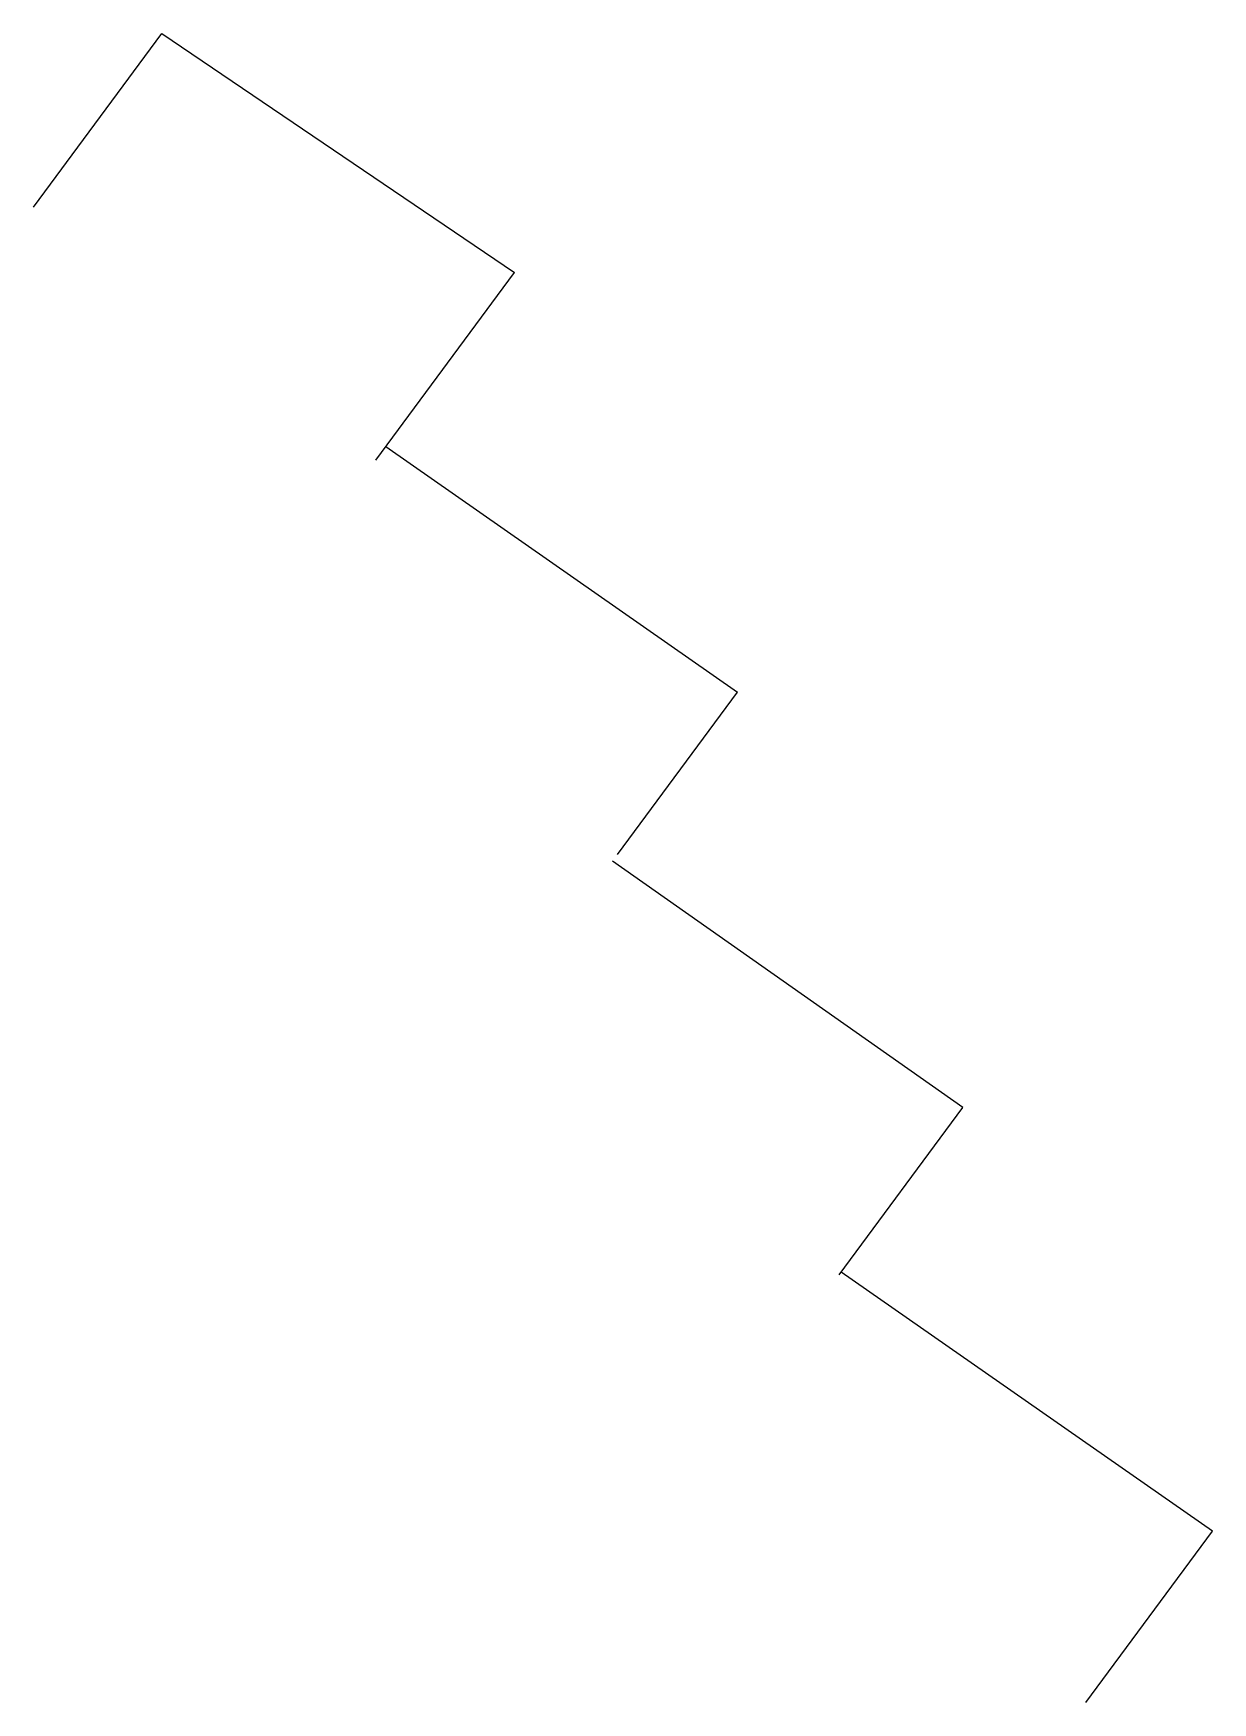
# Model space of a CAD drawing. Header units: millimetres. Extents: x 151000 to 152000, y 126000 to 127000.
# Drawn here: x 151641.44 to 151660.76, y 126361.29 to 126388.64 of the extents above; entities that cross this region are included whole.
import ezdxf

# ---------------------------------------------------------------- set-up
doc = ezdxf.new("R2010")
doc.units = ezdxf.units.MM
doc.layers.add('W0100', color=7, linetype='CONTINUOUS')
doc.layers.add('W1102', color=7, linetype='CONTINUOUS')

msp = doc.modelspace()

# ---------------------------------------------------------------- linework, layer by layer
at = {"layer": 'W0100', "flags": 128}
for points in [[(151641.444, 126385.791), (151643.546, 126388.637), (151649.324, 126384.717)], [(151647.218, 126381.867), (151652.975, 126377.844)], [(151656.668, 126371.038), (151650.928, 126375.073)], [(151658.682, 126361.29), (151660.757, 126364.099), (151654.675, 126368.34)]]:
    msp.add_lwpolyline(points, dxfattribs=at)
at = {"layer": 'W1102', "flags": 128}
for points in [[(151647.055, 126381.646), (151649.324, 126384.717)], [(151651.01, 126375.184), (151652.975, 126377.844)], [(151654.642, 126368.296), (151656.668, 126371.038)]]:
    msp.add_lwpolyline(points, dxfattribs=at)

doc.saveas('drawing.dxf')
